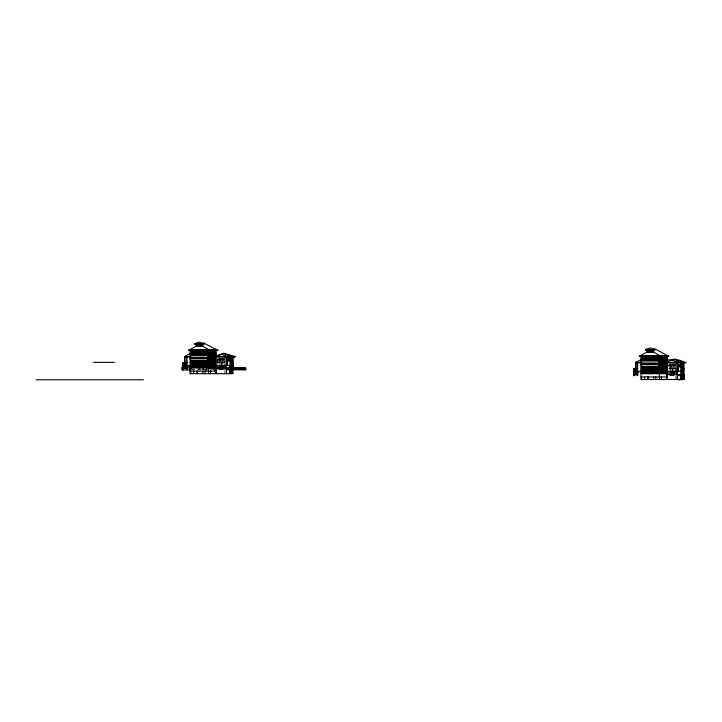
<?xml version="1.0" encoding="UTF-8"?>
<svg xmlns="http://www.w3.org/2000/svg" width="722" height="722" viewBox="0 0 722 722"><rect width="100%" height="100%" fill="white"/><g stroke="black" fill="none" stroke-linecap="round" stroke-linejoin="round"><path stroke-width="0.54" stroke-dasharray="3.61 2.71" d="M202.792 370.187L202.792 366.623M219.524 358.681L219.524 363.843L219.416 357.751M670.395 370.711L670.395 363.482L670.395 369.718M672.57 372.101L672.57 368.391L676.46 368.391M203.478 369.691L214.614 369.835M224.569 358.672L222.791 358.672L222.791 359.556M217.475 359.691L219.524 359.691M220.048 359.691L222.096 359.691M222.656 359.691L224.704 359.691M217.475 359.899L219.524 359.899M220.048 359.899L222.096 359.899M222.656 359.899L224.704 359.899M217.611 360.034L217.611 364.691L217.584 359.998L219.389 360.034L219.389 364.736M217.611 362.381L219.389 362.381M220.183 362.381L221.961 362.381M222.791 362.381L224.569 362.381M221.889 362.552L224.659 362.552M221.871 362.715L221.78 365.494M668.491 364.511L670.26 364.511M671.054 364.511L672.832 364.511M673.671 364.511L675.44 364.511M668.491 365.395L670.26 365.395M668.346 365.531L670.395 365.531M670.918 365.531L672.967 365.531M673.527 365.531L675.575 365.531M668.346 365.738L670.395 365.738M670.918 365.738L672.967 365.738M673.527 365.738L675.575 365.738M668.491 365.873L670.26 365.873M668.491 368.22L670.26 368.22M671.054 368.22L672.832 368.22M673.671 368.22L675.44 368.22M191.411 369.366L202.043 369.366M203.613 369.691L202.792 369.691L203.613 369.691L203.613 366.623M191.177 369.962L203.342 369.962M675.575 363.482L675.476 370.603M675.44 363.617L675.44 365.395L673.671 365.395L673.671 363.617M675.44 370.576L675.44 365.873L673.671 365.873L673.671 370.53M675.404 376.315L675.404 378.436M674.556 363.617L674.556 365.395M674.556 365.873L674.556 370.576M673.527 363.482L673.635 370.603M672.967 363.482L672.967 369.718M672.868 363.59L672.868 365.431L671.054 365.395L671.027 363.59M672.76 371.252L672.868 365.837L671.054 365.873L671.027 370.603M671.947 363.617L671.947 365.395M671.947 365.873L671.947 369.79M670.918 363.482L670.918 370.711M670.296 363.59L670.296 365.431M670.296 365.837L670.296 370.603M669.375 363.617L669.375 365.395M669.375 365.873L669.375 370.576M224.695 358.681L224.704 363.879M224.596 357.751L224.596 359.592M224.569 364.736L224.596 359.998L222.791 360.034L222.764 364.772M224.533 370.476L224.533 372.597M223.685 358.672L223.685 359.556M223.685 360.034L223.685 364.736M222.656 357.652L222.656 363.879M222.096 357.652L222.096 364.872M221.961 359.556L221.961 358.672L220.183 358.672L220.183 359.556M221.834 365.594L221.961 360.034L220.183 360.034L220.183 364.691M221.067 358.672L221.067 359.556M221.067 360.034L221.067 363.951M220.048 357.652L220.147 364.772M219.389 359.556L219.389 358.672L217.611 358.672L217.611 359.556M218.504 358.672L218.504 359.556M218.504 360.034L218.504 364.736M214.596 367.254L214.596 370.521M214.56 371.586L214.56 369.438L212.782 369.438L212.782 371.586M207.431 370.016L206.817 368.996M206.311 371.586L206.311 369.438L204.543 369.438L204.506 371.613M205.427 369.438L205.427 371.586M203.342 367.507L203.342 370.187"/><path stroke-width="1.08" d="M209.705 362.561L209.714 357.895M211.699 358.527L211.699 357.805M212.656 364.736L212.656 361.875M213.017 364.736L213.017 361.875L211.347 361.866L211.347 364.736M213.459 365.115L213.459 357.76L210.905 357.76L210.95 365.115M213.829 365.558L213.829 363.04L215.472 363.04M214.272 365.558L214.272 363.482L215.472 363.482M214.624 365.558L214.624 363.834L215.472 363.834M233.053 368.464L233.053 362.877M660.576 368.4L660.585 363.726M662.218 368.012L663.897 367.706L663.888 370.576L662.218 370.576M662.579 364.357L662.579 363.644M663.527 370.576L663.536 367.706M663.545 370.955L664.276 370.955L664.285 364.466L661.83 364.466M661.776 370.955L661.776 363.59L664.339 363.599L664.276 370.955M664.7 371.397L664.709 368.879L666.722 368.879L666.722 363.22L659.394 363.22M665.142 371.397L665.152 369.321L667.155 369.321M665.494 371.397L665.494 369.664L667.155 369.673M683.924 362.778L683.517 375.584M641.533 355.513L640.992 355.513L640.992 379.546L683.924 379.501L683.924 375.413M233.053 365.503L226.97 365.413L226.97 357.237M212.674 358.527L212.683 357.805M663.545 364.357L663.554 363.644M226.437 369.628L226.437 373.662L226.491 369.736L230.517 369.736M682.768 362.778L682.768 379.564L677.308 379.501L677.371 375.575L681.387 375.648M226.437 373.662L226.491 371.361M677.371 375.169L680.449 375.232L680.449 379.564L677.308 379.501L677.371 377.2M184.715 365.458L184.715 356.524L190.121 353.563M635.586 371.298L635.586 362.363L641.398 359.403M226.491 368.879L228.414 367.868M203.207 342.643L217.918 350.423L188.487 350.423L196.366 346.073M654.078 348.482L668.798 356.262L639.358 356.262L647.237 351.903M647.038 351.894L653.581 351.885M221.97 354.412L215.878 356.533L235.164 356.939L208.514 356.939M216.167 355.874L223.91 353.22L233.531 356.939M666.966 361.695L674.646 359.06L684.266 362.778M194.534 343.699L199.434 342.066L204.344 344.105L194.534 344.105L204.344 343.699M645.405 349.538L650.314 347.896L655.215 349.944L645.405 349.944L655.215 349.538M682.768 379.501L676.956 379.501L679.898 379.564M683.716 368.184L683.698 370.9M186.366 365.44L183.235 365.458L183.235 362.597M638.275 371.27L634.115 371.298L634.115 368.437M640.992 362.769L635.586 362.769L637.472 362.769M202.711 346.109L196.167 346.118L202.711 346.046M647.038 351.957L653.581 351.948M197.133 344.511L198.496 344.511L198.496 345.874M201.763 344.511L200.4 344.511L200.364 345.91L201.799 345.91L201.799 344.484M197.133 345.197L198.496 345.197M198.767 345.197L200.129 345.197M200.4 345.197L201.763 345.197M197.097 345.91L198.532 345.91M190.662 349.674L190.121 349.674L190.121 373.707M208.107 349.674L208.514 373.662M190.121 349.809L208.514 349.809M188.487 350.017L217.918 350.017M651.244 350.314L652.67 350.314L652.67 351.749L651.271 351.713L651.271 350.35M191.213 350.549L193.252 350.549M193.794 350.549L195.843 350.549M196.384 350.549L198.433 350.549M191.348 350.684L193.117 350.684M193.938 350.684L195.707 350.684M196.528 350.684L198.297 350.684M200.337 350.684L202.115 350.684M202.927 350.684L204.705 350.684M205.517 350.684L207.295 350.684M648.004 351.036L649.367 351.036M649.638 351.036L651 351.036M651.271 351.036L652.634 351.036M649.638 351.713L651 351.713L651.036 350.314L649.601 350.314L649.601 351.749M191.348 352.589L193.117 352.589M193.938 352.589L195.707 352.589M196.528 352.589L198.297 352.589M200.337 352.589L202.115 352.589M202.927 352.589L204.705 352.589M205.481 352.589L207.295 352.589M208.514 353.248L215.337 353.248M208.514 353.383L215.337 353.383M208.514 354.213L209.985 354.213M226.888 354.249L235.164 356.533M202.142 354.529L200.31 354.529L200.31 350.648M190.527 354.637L207.972 354.637M208.514 354.755L209.985 354.755M190.662 355.179L207.972 355.179M210.797 355.161L211.961 355.161L211.961 350.702L210.797 350.702L210.797 355.973L210.851 353.383M212.846 355.161L214.001 355.161M640.992 355.784L659.394 355.648M215.174 355.91L208.514 355.91L215.337 356.027M639.358 355.856L668.798 355.856M208.378 356.289L215.878 356.289M184.715 356.524L190.121 356.524M208.514 356.424L215.337 356.424L215.337 349.674L216.284 349.674L216.284 373.662M642.183 356.488L644.024 356.488L644.024 360.368L642.183 360.368M644.773 356.488L646.614 356.488M653.771 356.488L655.612 356.488L655.612 360.368L653.771 360.368M208.514 356.596L215.174 356.596M186.601 356.939L184.715 356.939L186.114 356.939M190.121 356.93L184.715 356.93L186.745 356.939M208.514 357.101L215.914 357.101M190.662 357.237L207.972 357.237M190.527 357.634L208.107 357.634M190.527 358.455L208.107 358.455M642.219 358.428L643.988 358.428M644.809 358.428L646.578 358.428M647.399 358.428L649.168 358.428M651.217 358.428L652.986 358.428M653.807 358.428L655.576 358.428M656.361 358.428L658.166 358.428M666.866 358.699L666.857 361.424M190.121 358.861L208.514 358.852M227.412 358.816L229.596 358.816L229.596 361L227.412 361M659.394 359.087L666.207 359.087M659.394 359.222L666.207 359.222M667.155 359.845L672.462 359.845M659.394 360.052L660.856 360.052M665.693 360.052L667.155 360.052M677.633 360.088L679.267 360.088L685.9 362.778L667.119 362.778M209.028 360.206L210.391 360.206M213.974 360.215L215.337 360.215M644.773 360.368L646.614 360.368M658.843 360.368L659.394 360.368M641.398 360.477L658.843 360.477M659.394 360.594L660.856 360.594M665.693 360.594L667.155 360.594M641.533 361.018L658.843 361.018M661.677 361L662.832 361M663.717 361L664.881 361M198.974 361.442L191.619 361.442L191.619 367.868M199.66 361.442L207.015 361.442L207.015 367.868M660.856 361.478L665.693 361.478L665.693 355.513M191.89 361.722L198.703 361.722M199.931 361.722L206.745 361.722M659.394 361.749L667.155 361.749M659.394 361.866L666.207 361.812M659.258 362.119L666.749 362.119M93.526 362.372L114.446 362.372M232.872 365.179L233.116 362.372L231.888 362.471M635.586 362.363L640.992 362.363M659.394 362.254L685.9 362.372M659.394 362.435L667.155 362.435M187.07 362.597L182.928 362.597L182.928 370.16L183.343 365.747M191.89 362.67L198.703 362.67M199.931 362.67L206.745 362.67M635.911 362.643L635.911 371.298M208.514 362.778L210.084 362.778L210.084 365.558M191.89 362.94L198.703 362.94M199.931 362.94L206.745 362.94M208.514 362.913L210.084 362.913M214.308 362.913L215.337 362.913M659.394 362.94L667.155 362.94M658.843 363.076L641.533 363.076L641.533 355.648M210.003 363.527L208.514 363.473M641.398 363.473L658.978 363.473M191.89 364.105L193.388 364.105M193.658 364.105L195.166 364.105M195.436 364.105L196.935 364.105M197.205 364.105L198.703 364.105M199.931 364.105L201.429 364.105M201.7 364.105L203.207 364.105M203.478 364.105L204.976 364.105M205.247 364.105L206.745 364.105M641.398 364.285L658.978 364.285M214.308 364.43L214.443 362.778L215.337 362.778L214.308 362.778L214.344 367.363M678.283 364.655L680.467 364.655L680.467 366.839L678.283 366.839M640.992 364.691L659.394 364.7M191.89 365.26L193.388 365.26M193.658 365.26L195.166 365.26M195.436 365.26L196.935 365.26M197.205 365.26L198.703 365.26M199.931 365.26L201.429 365.26M201.7 365.26L203.207 365.26M203.478 365.26L204.976 365.26M205.247 365.26L206.745 365.26M213.694 365.115L210.526 365.115L213.017 365.115M215.878 365.413L208.378 365.413L208.378 349.674M216.284 365.413L225.986 365.413M182.928 365.458L187.07 365.458M190.121 365.531L191.52 365.531M207.124 365.531L215.337 365.558M231.184 365.422L233.053 365.422M186.845 365.594L190.121 365.594M182.928 365.747L190.121 365.747M186.438 365.883L190.166 365.883M190.121 366.081L191.52 366.081M207.124 366.081L215.337 366.063L215.337 357.101M231.184 366.153L233.053 366.235M659.899 366.045L661.262 366.045M664.845 366.054L666.207 366.054M184.191 366.225L186.438 366.225M208.514 366.235L215.327 366.235M216.284 366.235L225.074 366.235M226.491 366.235L226.437 368.617M229.569 366.235L230.517 366.235M184.191 366.37L186.438 366.37M191.89 366.424L193.388 366.424M193.658 366.424L195.166 366.424M195.436 366.424L196.935 366.424M197.205 366.424L198.703 366.424M199.931 366.424L201.429 366.424M201.7 366.424L203.207 366.424M203.478 366.424L204.976 366.424M205.247 366.424L206.745 366.424M209.949 366.334L214.443 366.334L214.443 367.868M190.066 366.532L190.066 368.852M184.191 366.704L186.438 366.704M209.949 366.848L214.443 366.848M219.659 366.785L222.728 366.785M184.191 367.182L186.438 367.182M683.174 367.101L683.924 367.101M209.949 367.363L214.443 367.363M642.49 367.281L649.854 367.281L649.854 373.698M657.895 367.281L650.531 367.281L650.531 373.698L650.432 367.182L657.995 367.182L657.995 373.698M184.191 367.66L186.438 367.66M191.89 367.579L198.703 367.579M199.931 367.579L206.745 367.579M642.76 367.552L649.574 367.552M650.802 367.552L657.616 367.552M181.592 367.868L245.724 367.868L245.724 369.962L231.888 369.754M666.866 368.112L667.02 370.891M184.191 368.139L186.438 368.139M208.514 368.139L245.724 368.139M683.445 368.31L683.996 368.31M633.808 368.437L637.941 368.437M642.76 368.509L649.574 368.509M650.802 368.509L657.616 368.509M659.394 368.617L660.955 368.617L660.928 373.193M666.207 368.617L665.188 368.617L665.215 373.193M216.284 368.888L245.724 368.879M642.76 368.78L649.574 368.78M650.802 368.78L657.616 368.78M659.394 368.752L660.955 368.752M666.207 368.752L665.323 368.617L665.323 373.707M219.696 369.005L222.692 369.005L222.692 366.821M226.446 369.447L230.517 369.447M660.874 369.33L659.394 369.312M230.517 369.538L231.888 369.538M190.121 369.962L181.944 369.962L181.944 367.868M230.517 369.944L231.888 369.944M642.76 369.944L644.259 369.944M644.538 369.944L646.037 369.944M646.307 369.944L647.805 369.944M648.076 369.944L649.574 369.944M650.802 369.944L652.3 369.944M652.58 369.944L654.078 369.944M654.349 369.944L655.847 369.944M656.117 369.944L657.616 369.944M642.76 371.099L644.259 371.099M644.538 371.099L646.037 371.099M646.307 371.099L647.805 371.099M648.076 371.099L649.574 371.099M650.802 371.099L652.3 371.099M652.58 371.099L654.078 371.099M654.349 371.099L655.847 371.099M656.117 371.099L657.616 371.099M683.535 371.018L683.743 368.391M190.121 371.144L216.284 371.144M666.749 371.252L659.258 371.252L659.258 355.513M667.155 371.252L676.857 371.252M682.353 371.252L677.841 371.252L677.841 363.076M682.561 371.252L683.924 371.252M633.808 371.298L642.39 371.37M657.995 371.37L667.155 371.397M633.808 371.586L641.307 371.586M640.992 371.92L642.39 371.92M657.995 371.92L667.155 371.902M682.768 371.992L683.924 371.992L683.924 379.501M633.808 372.065L637.309 372.065M640.992 372.074L641.533 372.074M658.843 372.074L675.945 372.074M642.76 372.254L644.259 372.254M644.538 372.254L646.037 372.254M646.307 372.254L647.805 372.254M648.076 372.254L649.574 372.254M650.802 372.254L652.3 372.254M652.58 372.254L654.078 372.254M654.349 372.254L655.847 372.254M656.117 372.254L657.616 372.254M633.808 372.543L637.309 372.543M660.82 372.687L665.323 372.687M633.808 373.021L637.309 373.021M660.82 373.193L665.323 373.193M633.808 373.5L637.309 373.5M642.76 373.418L649.574 373.418M650.802 373.418L657.616 373.418M190.121 373.662L233.053 373.662L233.053 369.691M640.992 373.698L667.155 373.707M633.808 373.978L637.309 373.978M633.808 374.447L637.309 374.447M677.308 374.456L681.387 374.528M633.808 374.88L637.309 374.88M667.155 374.727L677.371 374.718M681.387 374.989L683.924 374.917M680.449 375.232L681.387 375.232M681.387 375.449L682.768 375.449M682.768 375.584L683.924 375.584M681.387 375.855L682.768 375.855M640.992 376.974L667.155 376.974M36.1 379.817L143.443 379.817M184.715 356.803L185.031 365.458M208.514 357.381L215.842 357.381M210.427 357.859L208.992 357.859L209.028 362.525L210.427 362.561M210.95 357.805L213.414 357.805M213.414 358.527L210.95 358.518L213.459 358.572M637.309 362.769L638.04 362.769L637.625 362.363M659.394 362.778L667.155 362.778M208.514 363.04L210.526 363.04L210.526 365.558M208.514 363.825L209.741 363.825L209.741 365.558M661.776 364.411L664.339 364.411M216.284 368.049L219.56 368.058M222.827 368.058L226.491 368.058M659.394 368.87L661.397 368.879L661.397 371.397M659.394 369.664L660.612 369.664M667.155 373.888L670.431 373.897M673.707 373.897L677.371 373.897M209.777 362.778L209.949 367.868M660.648 368.617L660.82 373.707M662.579 379.501L666.614 379.501L666.614 373.707M673.933 359.294L682.886 362.778M671.92 359.98L678.87 362.778M223.197 353.455L232.15 356.939M221.185 354.141L228.134 356.939M653.148 351.903L661.027 356.262M202.277 346.073L210.156 350.423M683.517 362.778L683.517 371.252M683.517 371.992L683.517 379.501M682.353 362.778L682.353 374.989M682.055 375.449L682.055 379.564M681.387 362.778L681.387 379.564M680.972 362.778L680.972 374.528M678.247 363.076L678.247 371.252M677.371 362.778L677.371 379.501M676.974 362.778L676.974 373.897M673.599 374.88L673.599 372.624L670.567 372.66L670.53 374.88M672.119 372.624L672.011 374.88M667.155 379.501L667.155 355.513L666.857 371.397M666.207 355.513L666.207 362.254M666.207 362.94L666.207 371.902M665.883 359.222L665.937 361.812M665.883 368.752L665.883 371.343M665.612 359.222L665.558 361.812M665.612 368.752L665.558 371.343M665.531 363.735L665.531 368.364M665.215 356.199L665.233 361.812L665.323 356.099L661.235 356.099L661.235 361.478M664.962 359.222L664.962 361.812L664.881 356.542L663.717 356.542L663.617 361.812M664.637 359.222L664.637 361.812M664.583 359.222L664.583 361.812M664.312 359.222L664.267 361.812M664.285 363.644L664.285 364.366M663.942 359.222L663.987 361.812M663.536 364.845L663.536 367.399M663.374 356.199L663.292 361.812M663.274 356.099L663.175 361.478M663.022 359.222L663.022 361.812L662.832 356.542L661.677 356.542L661.677 361.812M663.058 364.836L663.058 367.399M663.058 367.706L663.058 370.576M662.579 364.836L662.579 367.399M662.579 367.706L662.579 370.576M662.318 359.222L662.372 361.812M662.047 359.222L662.002 361.812M661.83 363.644L661.83 370.955M661.334 356.199L661.352 361.812M661.397 376.604L661.397 379.501M660.856 355.513L660.756 361.812L660.702 359.222M660.702 368.752L660.612 371.397M660.107 359.222L660.052 361.812M660.107 368.752L660.052 371.343M659.782 359.222L659.727 361.812M659.782 368.752L659.727 371.343M659.394 379.501L659.394 355.513L658.843 355.513L658.843 373.707M658.978 355.513L658.978 371.37M658.536 371.37L658.536 366.496L641.84 366.496L641.84 371.37M658.302 356.388L658.302 360.477M657.616 367.281L657.616 373.698M657.282 356.524L657.282 360.341M656.253 356.388L656.253 360.477M656.117 368.78L656.117 373.418M655.847 368.78L655.847 373.418M655.847 376.974L655.847 379.501M655.711 356.388L655.711 360.477M654.692 356.524L654.692 360.341M654.349 367.552L654.349 368.509M654.349 368.78L654.349 373.418M654.078 367.552L654.078 368.509M654.078 368.78L654.078 373.418M653.663 356.388L653.663 360.477M653.717 376.974L653.717 379.501M653.581 349.944L653.581 352.128L647.038 352.128L647.038 349.538M653.184 349.944L653.184 352.128M653.121 356.388L653.121 360.477M652.58 368.78L652.58 373.418M652.3 368.78L652.3 373.418M652.101 356.524L652.101 360.341M651.957 350.35L651.957 351.713M651.136 350.215L651.136 351.849M651.082 356.388L651.082 360.477M650.802 367.281L650.802 373.698M650.531 355.648L650.531 360.477M650.323 350.35L650.323 351.713M649.953 373.698L649.953 367.182L642.39 367.182L642.39 373.698M649.854 355.648L649.854 360.477M649.502 350.215L649.502 351.849M649.574 367.281L649.574 373.698M649.304 355.648L649.304 360.477M648.681 350.35L648.681 351.713M648.284 356.524L648.284 360.341M648.248 376.974L648.248 379.501M648.076 368.78L648.076 373.418M647.941 376.974L647.941 379.501M647.805 368.78L647.805 373.418M647.463 349.944L647.463 352.128M647.264 355.648L647.264 360.477M646.713 355.648L646.713 360.477M646.578 356.524L646.578 360.341M646.307 367.552L646.307 368.509M646.307 368.78L646.307 373.418M646.037 367.552L646.037 368.509M646.037 368.78L646.037 373.418M645.694 356.524L645.694 360.341M644.809 356.524L644.809 360.341M644.674 355.648L644.674 360.477M644.538 368.78L644.538 373.418M644.593 376.974L644.593 379.501M644.259 368.78L644.259 373.418M644.123 355.648L644.123 360.477M643.103 356.524L643.103 360.341M642.76 367.281L642.76 373.698M642.084 355.648L642.084 360.477M641.533 376.974L641.533 379.501M641.398 355.513L641.398 371.37M638.04 371.586L637.625 375.693L637.625 371.298M637.725 362.363L637.309 375.196L637.309 362.363M634.115 371.586L633.808 376L633.871 368.437M634.006 368.437L634.006 374.447M233.053 356.939L233.053 368.852M232.637 356.939L232.637 365.413M231.888 356.939L231.888 373.662M231.69 357.273L231.69 365.413M231.482 356.939L231.482 369.077M231.184 369.538L231.184 373.662M230.517 356.939L230.517 368.617M230.517 369.077L230.517 373.662M230.101 356.939L230.101 368.617M229.569 369.33L229.569 373.662M229.082 360.486L229.082 359.33L227.926 359.33L227.926 360.486M227.376 357.237L227.376 365.413M226.491 356.939L226.491 373.662M226.103 356.939L226.103 368.058M221.248 366.785L221.248 369.041M221.14 366.785L221.14 369.041M215.743 367.868L215.743 373.662M214.822 349.674L214.822 355.639L209.985 355.639L209.985 349.674M214.732 353.383L214.687 355.973M214.651 357.895L214.651 362.525M214.687 362.913L214.732 365.503M214.443 355.639L214.443 350.26L210.355 350.26L210.355 355.639M214.344 350.36L214.416 355.973M214.037 355.973L214.001 350.702L212.846 350.702L212.791 355.973L212.746 353.383M213.766 353.383L213.712 355.973M213.387 353.383L213.441 355.973M212.656 359.005L212.656 361.569M212.503 350.36L212.503 355.639M212.403 350.26L212.467 355.973M212.304 350.36L212.304 355.639M212.097 353.383L212.151 355.973M212.187 359.005L212.187 361.569M212.178 361.875L212.178 364.736M211.772 353.383L211.826 355.973M211.708 359.005L211.708 361.569M211.708 361.866L211.708 364.736M211.447 353.383L211.447 355.973M211.176 353.383L211.176 355.973M211.122 353.383L211.122 355.973M210.463 350.36L210.481 355.973M210.517 370.765L210.517 373.662M210.156 353.383L210.156 355.973M209.876 353.383L209.831 355.973M209.831 362.913L209.831 365.503M209.506 353.383L209.56 355.973M209.506 362.913L209.56 365.503M209.236 353.383L209.181 355.973M209.181 362.913L209.181 365.503M208.911 353.383L208.911 355.973M208.911 362.913L208.911 365.503M208.857 353.383L208.857 355.973M208.857 362.913L208.857 365.503M208.107 349.809L208.107 365.531M207.665 365.531L207.665 360.657L190.969 360.657L190.969 365.531M207.431 354.637L207.431 350.549L205.382 350.549L205.382 354.637M207.322 350.648L207.322 354.529L205.481 354.529L205.481 350.648M207.124 367.868L207.124 361.343L199.561 361.343L199.66 367.868M206.745 361.442L206.745 367.868M206.402 350.684L206.402 354.502M205.247 362.94L205.247 367.579M204.976 362.94L204.976 367.579M204.976 371.144L204.976 373.662M204.84 354.637L204.84 350.549L202.792 350.549L202.792 354.637M204.732 350.648L204.732 354.529L202.9 354.529L202.9 350.648M203.812 350.684L203.812 354.502M203.478 361.722L203.478 362.67M203.478 362.94L203.478 367.579M203.207 361.722L203.207 362.67M203.207 362.94L203.207 367.579M202.711 344.105L202.711 346.289L196.167 346.289L196.167 344.105M202.846 371.144L202.846 373.662M202.313 344.105L202.313 346.289M202.25 354.637L202.25 350.549L200.202 350.549L200.202 354.637M201.898 346.018L201.898 344.376L196.998 344.376L196.998 346.018M201.7 362.94L201.7 367.579M201.429 362.94L201.429 367.579M201.23 350.684L201.23 354.502M201.086 344.511L201.086 345.874M200.265 344.376L200.265 346.018M199.931 361.442L199.931 367.868M199.66 349.809L199.66 354.637M199.443 344.511L199.443 345.874M198.974 349.809L198.974 354.637M198.974 367.868L199.082 361.343L191.52 361.343L191.52 367.868M198.703 361.442L198.703 367.868M198.631 344.376L198.631 346.018M198.433 349.809L198.433 354.637M198.333 350.648L198.333 354.529L196.492 354.529L196.492 350.648M197.81 344.511L197.81 345.874M197.413 350.684L197.413 354.502M197.377 371.144L197.377 373.662M197.205 362.94L197.205 367.579M197.07 371.144L197.07 373.662M196.935 362.94L196.935 367.579M196.583 344.105L196.583 346.289M196.384 349.809L196.384 354.637M195.843 349.809L195.843 354.637M195.743 350.648L195.743 354.529L193.902 354.529L193.902 350.648M195.436 361.722L195.436 362.67M195.436 362.94L195.436 367.579M195.166 361.722L195.166 362.67M195.166 362.94L195.166 367.579M194.823 350.684L194.823 354.502M193.794 349.809L193.794 354.637M193.722 371.144L193.722 373.662M193.658 362.94L193.658 367.579M193.388 362.94L193.388 367.579M193.252 349.809L193.252 354.637M193.153 350.648L193.153 354.529L191.312 354.529L191.312 350.648M192.232 350.684L192.232 354.502M191.89 361.442L191.89 367.868M191.213 349.809L191.213 354.637M190.527 349.674L190.527 365.531M190.662 371.144L190.662 373.662M187.169 365.747L186.754 369.727M186.845 356.524L186.845 369.357L186.438 356.524M186.754 365.747L186.754 368.771M184.191 365.458L184.191 368.617M183.235 365.747L183.235 368.734M211.347 359.005L211.347 361.569L213.017 361.569L213.026 359.005L211.347 359.005M213.134 358.897L213.134 364.845L211.23 364.845L211.23 358.897L213.134 358.897M215.373 357.859L215.373 362.561L213.938 362.561L213.938 357.859L215.373 357.859M215.472 357.76L215.472 362.67L213.829 362.661L213.829 357.76L215.472 357.76M662.218 364.836L662.218 367.399L663.897 367.399L663.897 364.845L662.218 364.836M664.014 364.736L664.005 370.684L662.101 370.675L662.101 364.736L664.014 364.736M666.244 363.698L666.244 368.4L664.809 368.4L664.809 363.698L666.244 363.698M666.343 363.599L666.343 368.5L664.709 368.5L664.709 363.599L666.343 363.599M200.129 344.511L198.767 344.511L198.73 345.91L200.165 345.91L200.129 344.511M652.778 350.215L647.869 350.215L647.869 351.849L652.778 351.849L652.778 350.215M649.403 350.314L647.968 350.314L647.968 351.749L649.367 351.713L649.403 350.314M649.204 356.488L647.363 356.488L647.363 360.368L649.204 360.368L649.204 356.488M653.022 356.488L651.181 356.488L651.181 360.368L653.022 360.368L653.022 356.488M658.202 356.488L656.361 356.488L656.388 360.341L658.202 360.368L658.166 356.524M229.181 359.231L227.818 359.231L227.818 360.594L229.181 360.594L229.181 359.231M680.052 365.07L678.689 365.07L678.689 366.433L680.052 366.433L680.052 365.07M679.953 365.17L678.797 365.17L678.797 366.325L679.916 366.289L679.953 365.17M222.827 366.686L219.56 366.686L219.56 369.141L222.827 369.141L222.827 366.686M662.57 370.955L661.397 370.955L662.57 370.955M673.707 372.525L670.431 372.525L670.431 374.98L673.707 374.98L673.707 372.525M210.526 357.751L208.893 357.751L208.893 362.661L210.526 362.661L210.526 357.751M661.397 363.59L659.764 363.59L659.764 368.5L661.397 368.5L661.397 363.59M661.298 363.698L659.872 363.698L659.872 368.4L661.298 368.4L661.298 363.698M662.697 361.812L662.697 359.222L662.643 361.812M661.081 361.812L661.081 359.222L661.027 361.812M660.431 361.812L660.431 359.222L660.377 361.812M660.431 371.343L660.431 368.752L660.377 371.343M215.057 355.973L215.057 353.383L215.012 355.973M215.057 365.503L215.057 362.913L215.012 365.503M213.116 355.973L213.116 353.383L213.062 355.973"/></g></svg>
